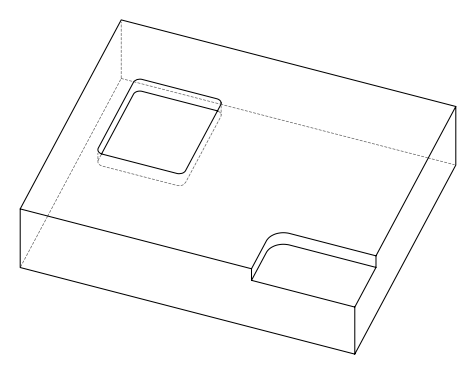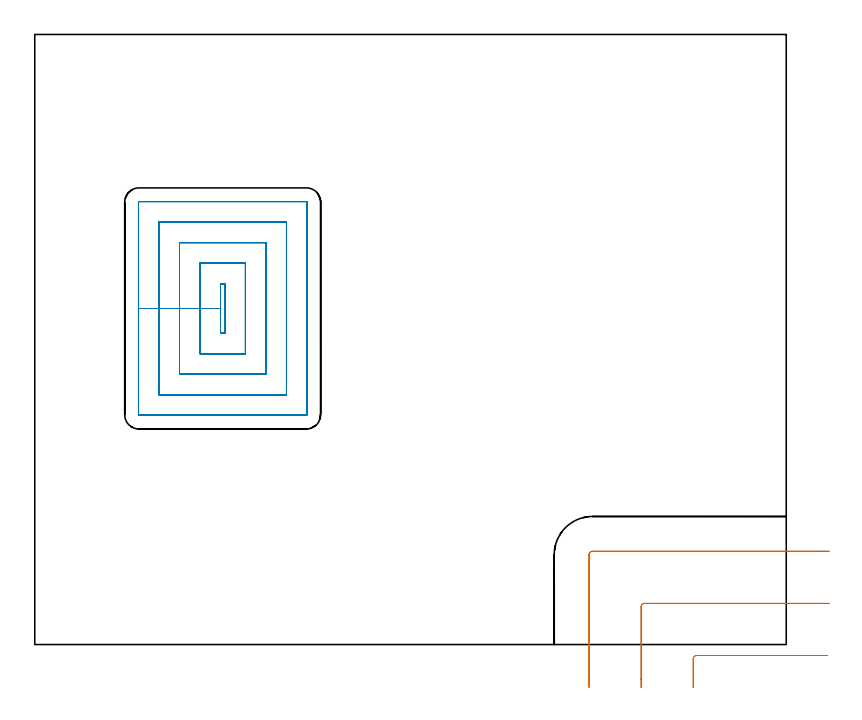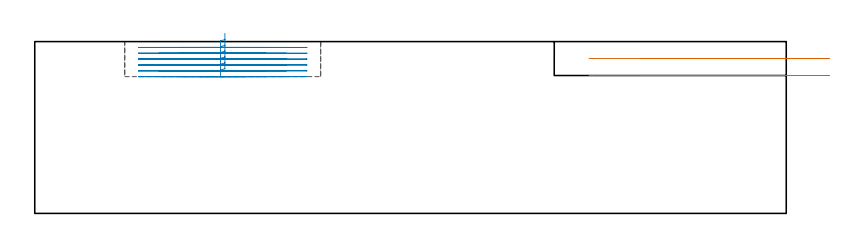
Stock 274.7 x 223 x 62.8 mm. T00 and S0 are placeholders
(PLAN: 2 operations, 1 tool changes, 11.7 min)
(1 MILL_CORNER_NOTCH_RECTANGULAR | CORNER_NOTCH_RECTANGULAR | UGT0201_109 | Follow Part, ap 6.35, ae 75% | 1.32 min | 48697 mm3)
(2 MILL_RECTANGULAR_POCKET | POCKET_RECTANGULAR_STRAIGHT | UGT0201_015 | Follow Part, ap 2.5, ae 75% | 10.43 min | 80464 mm3)
(TOOL UGT0201_109 | End Mill 25.4 mm | D25.4 FL25 Z2)
(TOOL UGT0201_015 | End mill 10 mm | D10 FL13 Z4)
(OP 1 MILL_CORNER_NOTCH_RECTANGULAR)
G17 G21 G94 G90
T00 M6
G54
G17 G0 G90 X289.754 Y-4. S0 M3
G43 Z72.8 H0
Z56.6
G94 G1 X286.754 F250.
X241.965 F500.
G3 X240.7 Y-5.265 R1.27
G1 Y-12.7
Y-15.7 F250.
G0 Z72.8
X290.4 Y15.05
Z56.6
G1 X287.4
X222.915 F500.
G3 X221.65 Y13.785 R1.27
G1 Y-12.7
Y-15.7 F250.
G0 Z72.8
X290.4 Y34.1
Z56.6
G1 X287.4
X203.865 F500.
G3 X202.6 Y32.835 R1.27
G1 Y-12.7
Y-15.7 F250.
G0 Z72.8
X289.754 Y-4.
Z50.4
G1 X286.754
X241.965 F500.
G3 X240.7 Y-5.265 R1.27
G1 Y-12.7
Y-15.7 F250.
G0 Z72.8
X290.4 Y15.05
Z50.4
G1 X287.4
X222.915 F500.
G3 X221.65 Y13.785 R1.27
G1 Y-12.7
Y-15.7 F250.
G0 Z72.8
X290.4 Y34.1
Z50.4
G1 X287.4
X203.865 F500.
G3 X202.6 Y32.835 R1.27
G1 Y-12.7
Y-15.7 F250.
G0 Z72.8
M5
M2
(OP 2 MILL_RECTANGULAR_POCKET)
G17 G21 G94 G90
T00 M6
G54
G17 G0 G90 X69.5 Y123.392 S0 M3
G43 Z72.8 H0
Z65.8
G94 G1 Y131.9 Z63.52 F250.
X67.9 Z63.092
Y122.85 Z60.667
Y113.8 F500.
X69.5
Y131.9
X67.9
Y122.85
X60.4
Y106.3
X77.
Y139.4
X60.4
Y122.85
X52.9
Y98.8
X84.5
Y146.9
X52.9
Y122.85
X45.4
Y91.3
X92.
Y154.4
X45.4
Y122.85
X37.9
Y84.
G3 X38.1 Y83.8 R0.2
G1 X99.3
G3 X99.5 Y84. R0.2
G1 Y161.7
G3 X99.3 Y161.9 R0.2
G1 X38.1
G3 X37.9 Y161.7 R0.2
G1 Y122.85
Y121.85
G0 X69.5 Y123.392 Z63.667
G1 Y131.9 Z61.387 F250.
X67.9 Z60.958
Y122.85 Z58.533
Y113.8 F500.
X69.5
Y131.9
X67.9
Y122.85
X60.4
Y106.3
X77.
Y139.4
X60.4
Y122.85
X52.9
Y98.8
X84.5
Y146.9
X52.9
Y122.85
X45.4
Y91.3
X92.
Y154.4
X45.4
Y122.85
X37.9
Y84.
G3 X38.1 Y83.8 R0.2
G1 X99.3
G3 X99.5 Y84. R0.2
G1 Y161.7
G3 X99.3 Y161.9 R0.2
G1 X38.1
G3 X37.9 Y161.7 R0.2
G1 Y122.85
Y121.85
G0 X69.5 Y123.392 Z61.533
G1 Y131.9 Z59.254 F250.
X67.9 Z58.825
Y122.85 Z56.4
Y113.8 F500.
X69.5
Y131.9
X67.9
Y122.85
X60.4
Y106.3
X77.
Y139.4
X60.4
Y122.85
X52.9
Y98.8
X84.5
Y146.9
X52.9
Y122.85
X45.4
Y91.3
X92.
Y154.4
X45.4
Y122.85
X37.9
Y84.
G3 X38.1 Y83.8 R0.2
G1 X99.3
G3 X99.5 Y84. R0.2
G1 Y161.7
G3 X99.3 Y161.9 R0.2
G1 X38.1
G3 X37.9 Y161.7 R0.2
G1 Y122.85
Y121.85
G0 X69.5 Y123.392 Z59.4
G1 Y131.9 Z57.12 F250.
X67.9 Z56.692
Y122.85 Z54.267
Y113.8 F500.
X69.5
Y131.9
X67.9
Y122.85
X60.4
Y106.3
X77.
Y139.4
X60.4
Y122.85
X52.9
Y98.8
X84.5
Y146.9
X52.9
Y122.85
X45.4
Y91.3
X92.
Y154.4
X45.4
Y122.85
X37.9
Y84.
G3 X38.1 Y83.8 R0.2
G1 X99.3
G3 X99.5 Y84. R0.2
G1 Y161.7
G3 X99.3 Y161.9 R0.2
G1 X38.1
G3 X37.9 Y161.7 R0.2
G1 Y122.85
Y121.85
G0 X69.5 Y123.392 Z57.267
G1 Y131.9 Z54.987 F250.
X67.9 Z54.558
Y122.85 Z52.133
Y113.8 F500.
X69.5
Y131.9
X67.9
Y122.85
X60.4
Y106.3
X77.
Y139.4
X60.4
Y122.85
X52.9
Y98.8
X84.5
Y146.9
X52.9
Y122.85
X45.4
Y91.3
X92.
Y154.4
X45.4
Y122.85
X37.9
Y84.
G3 X38.1 Y83.8 R0.2
G1 X99.3
G3 X99.5 Y84. R0.2
G1 Y161.7
G3 X99.3 Y161.9 R0.2
G1 X38.1
G3 X37.9 Y161.7 R0.2
G1 Y122.85
Y121.85
G0 X69.5 Y123.392 Z55.133
G1 Y131.9 Z52.854 F250.
X67.9 Z52.425
Y122.85 Z50.
Y113.8 F500.
X69.5
Y131.9
X67.9
Y122.85
X60.4
Y106.3
X77.
Y139.4
X60.4
Y122.85
X52.9
Y98.8
X84.5
Y146.9
X52.9
Y122.85
X45.4
Y91.3
X92.
Y154.4
X45.4
Y122.85
X37.9
Y84.
G3 X38.1 Y83.8 R0.2
G1 X99.3
G3 X99.5 Y84. R0.2
G1 Y161.7
G3 X99.3 Y161.9 R0.2
G1 X38.1
G3 X37.9 Y161.7 R0.2
G1 Y122.85
Y121.85
G0 Z72.8
M5
M2
